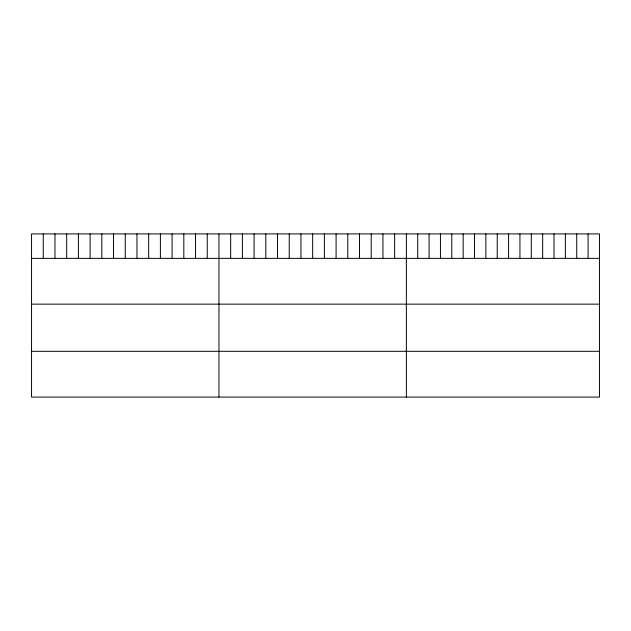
<?xml version="1.0" encoding="UTF-8"?>
<svg xmlns="http://www.w3.org/2000/svg" width="631" height="631" viewBox="0 0 631 631"><rect width="100%" height="100%" fill="white"/><g stroke="black" fill="none" stroke-linecap="round" stroke-linejoin="round"><path stroke-width="0.95" d="M599.45 258.363L599.45 397.088L31.55 397.088L31.55 233.912L599.45 233.912L599.45 258.363L31.55 258.363M31.55 304.142L599.45 304.142M31.55 351.309L599.45 351.309M588.092 233.912L588.092 258.363M576.734 233.912L576.734 258.363M565.376 233.912L565.376 258.363M554.018 233.912L554.018 258.363M542.66 233.912L542.66 258.363M531.302 233.912L531.302 258.363M519.944 233.912L519.944 258.363M508.586 233.912L508.586 258.363M497.228 233.912L497.228 258.363M485.87 233.912L485.87 258.363M474.512 233.912L474.512 258.363M463.154 233.912L463.154 258.363M451.796 233.912L451.796 258.363M440.438 233.912L440.438 258.363M429.08 233.912L429.08 258.363M417.722 233.912L417.722 258.363M406.364 233.912L406.364 397.088M394.651 233.912L394.651 258.363M382.938 233.912L382.938 258.363M371.225 233.912L371.225 258.363M359.512 233.912L359.512 258.363M347.799 233.912L347.799 258.363M336.086 233.912L336.086 258.363M324.373 233.912L324.373 258.363M312.66 233.912L312.66 258.363M300.948 233.912L300.948 258.363M289.235 233.912L289.235 258.363M277.522 233.912L277.522 258.363M265.809 233.912L265.809 258.363M254.096 233.912L254.096 258.363M242.383 233.912L242.383 258.363M230.67 233.912L230.67 258.363M218.957 233.912L218.957 397.088M207.244 233.912L207.244 258.363M195.531 233.912L195.531 258.363M183.818 233.912L183.818 258.363M172.105 233.912L172.105 258.363M160.392 233.912L160.392 258.363M148.679 233.912L148.679 258.363M136.966 233.912L136.966 258.363M125.254 233.912L125.254 258.363M113.541 233.912L113.541 258.363M101.828 233.912L101.828 258.363M90.115 233.912L90.115 258.363M78.402 233.912L78.402 258.363M66.689 233.912L66.689 258.363M54.976 233.912L54.976 258.363M43.263 233.912L43.263 258.363"/></g></svg>
